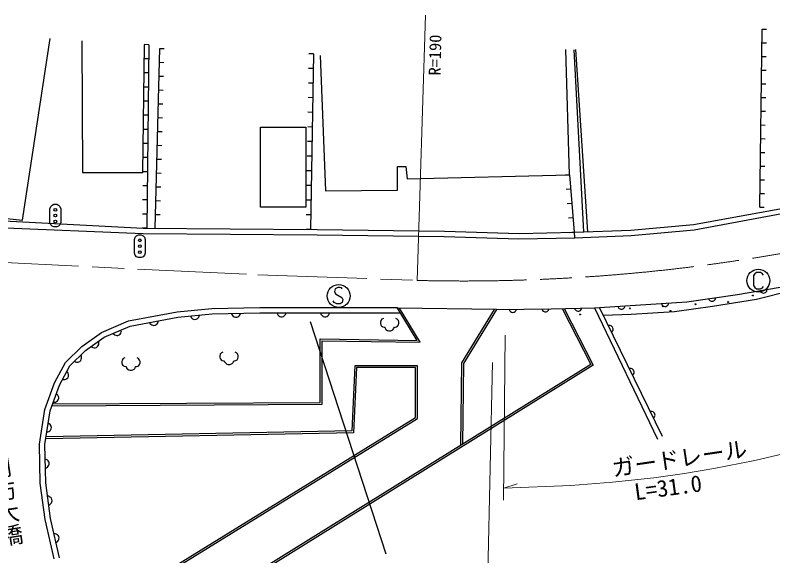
# Model space of a CAD drawing. Units: millimetres, scale not verified. Extents: x 40000 to 680000, y 20000 to 380000.
# Drawn here: x 374648 to 458004, y 242678 to 302171 of the extents above; entities that cross this region are included whole.
import ezdxf
from ezdxf.enums import TextEntityAlignment as Align

# ---------------------------------------------------------------- set-up
doc = ezdxf.new("R2010")
doc.units = ezdxf.units.MM
doc.header["$LTSCALE"] = 1000
doc.linetypes.add('CHAIN', pattern=[18.5, 12, -1.5, 3.5, -1.5])
for name, color, linetype, lineweight in [('M-BGD', 7, 'Continuous', 25), ('M-BGD-EXST', 7, 'Continuous', 25), ('M-BMK', 2, 'CHAIN', 13), ('M-STR-HTXT', 7, 'Continuous', 13), ('M-STR-STRC', 7, 'Continuous', 25)]:
    doc.layers.add(name, color=color, linetype=linetype, lineweight=lineweight)
doc.styles.add('@ＭＳ ゴシック', font='')
doc.styles.add('ＭＳ ゴシック', font='')
doc.styles.get('@ＭＳ ゴシック').set_extended_font_data('@MS Gothic')
doc.styles.get('ＭＳ ゴシック').set_extended_font_data('MS Gothic')

msp = doc.modelspace()

# ---------------------------------------------------------------- linework, layer by layer
at = {"layer": 'M-BGD'}
for p, q in [((456555, 281042), (456818, 300647)), ((456818, 300647), (457318, 300640)), ((375446, 279615), (378497, 299593)), ((381980, 299346), (382072, 284867)), ((388697, 284863), (388868, 298908)), ((389339, 298919), (388839, 298924)), ((389339, 298919), (389133, 278726)), ((390058, 278719), (390555, 298503)), ((390555, 298503), (391055, 298491)), ((456798, 299139), (457298, 299132)), ((407465, 297915), (406965, 297923)), ((407465, 297915), (407147, 278591)), ((408200, 297728), (408801, 282849)), ((435642, 284613), (435243, 298374)), ((436108, 298356), (437166, 278315)), ((437656, 278334), (436332, 298404)), ((456778, 297631), (457278, 297624)), ((389323, 297365), (388823, 297371)), ((390517, 296982), (391017, 296969)), ((407438, 296304), (406938, 296312)), ((456757, 296122), (457257, 296116)), ((389307, 295812), (388807, 295817)), ((390479, 295460), (390978, 295447)), ((389291, 294259), (388792, 294264)), ((407412, 294694), (406912, 294702)), ((456737, 294614), (457237, 294608)), ((390440, 293938), (390940, 293925)), ((389276, 292706), (388776, 292711)), ((407385, 293084), (406885, 293092)), ((456717, 293106), (457217, 293100)), ((390402, 292416), (390902, 292403)), ((389260, 291152), (388760, 291158)), ((407359, 291473), (406859, 291482)), ((456697, 291598), (457197, 291592)), ((390364, 290894), (390864, 290882)), ((456676, 290090), (457176, 290084)), ((389244, 289599), (388744, 289604)), ((390326, 289372), (390825, 289360)), ((401640, 281033), (401640, 289852)), ((401640, 289852), (406625, 289852)), ((406625, 289852), (406625, 281033)), ((407332, 289863), (406832, 289871)), ((456656, 288582), (457156, 288575)), ((389228, 288046), (388728, 288051)), ((390287, 287850), (390787, 287838)), ((407306, 288253), (406806, 288261)), ((456636, 287074), (457136, 287067)), ((389212, 286493), (388712, 286498)), ((390249, 286329), (390749, 286316)), ((407279, 286643), (406779, 286651)), ((416700, 282926), (416700, 285533)), ((416700, 285533), (417620, 285533)), ((417620, 285533), (417774, 284153)), ((456616, 285566), (457116, 285559)), ((382072, 284867), (388697, 284863)), ((389196, 284939), (388696, 284944)), ((390211, 284807), (390711, 284794)), ((407253, 285032), (406753, 285041)), ((417774, 284153), (435642, 284613)), ((435642, 284613), (435144, 284574)), ((435642, 284613), (436138, 278275)), ((407226, 283422), (406726, 283430)), ((456595, 284058), (457095, 284051)), ((389181, 283386), (388681, 283391)), ((390173, 283285), (390673, 283272)), ((408801, 282849), (416700, 282926)), ((435766, 283028), (435268, 282989)), ((389165, 281833), (388665, 281838)), ((390134, 281763), (390634, 281751)), ((407200, 281812), (406700, 281820)), ((456575, 282550), (457075, 282543)), ((406625, 281033), (401640, 281033)), ((435890, 281444), (435392, 281405)), ((449261, 279131), (461874, 281435)), ((456555, 281042), (457055, 281035)), ((365335, 280695), (375446, 279615)), ((389149, 280280), (388649, 280285)), ((390096, 280241), (390596, 280229)), ((407173, 280202), (406673, 280210)), ((449341, 278535), (461887, 280879)), ((370826, 279660), (388742, 278729)), ((436014, 279860), (435516, 279820)), ((370935, 278896), (388727, 278129)), ((389133, 278726), (388633, 278731)), ((388742, 278729), (407885, 278586)), ((390058, 278719), (390558, 278707)), ((407147, 278591), (406647, 278600)), ((407885, 278586), (421869, 278399)), ((436194, 278276), (442370, 278521)), ((442370, 278521), (449261, 279131)), ((442409, 277922), (449341, 278535)), ((388727, 278129), (407879, 277986)), ((407879, 277986), (421856, 277799)), ((421856, 277799), (430077, 277554)), ((421869, 278399), (430080, 278154)), ((430077, 277554), (436212, 277676)), ((430080, 278154), (436194, 278276)), ((436138, 278275), (435640, 278236)), ((436138, 278275), (436196, 277676)), ((436212, 277676), (442409, 277922)), ((454098, 271445), (459863, 272422)), ((456213, 270936), (462029, 272403)), ((456586, 271866), (456634, 271777)), ((456634, 271777), (456694, 271706)), ((457260, 271721), (457325, 271813)), ((457325, 271813), (457359, 271900)), ((457359, 271900), (457375, 272000)), ((448551, 270610), (454098, 271445)), ((450929, 270968), (450975, 270878)), ((451354, 270151), (456213, 270936)), ((451667, 270901), (451703, 270987)), ((451703, 270987), (451720, 271087)), ((456694, 271706), (456786, 271641)), ((456786, 271641), (456873, 271607)), ((456873, 271607), (456973, 271591)), ((456973, 271591), (457100, 271613)), ((457100, 271613), (457189, 271660)), ((457189, 271660), (457260, 271721)), ((438932, 270021), (448551, 270610)), ((440937, 270144), (440975, 270050)), ((441667, 270012), (441710, 270095)), ((441710, 270095), (441736, 270193)), ((445747, 270438), (445785, 270345)), ((445785, 270345), (445838, 270268)), ((445838, 270268), (445923, 270193)), ((445923, 270193), (446005, 270150)), ((446005, 270150), (446103, 270124)), ((446103, 270124), (446231, 270131)), ((446231, 270131), (446325, 270169)), ((446325, 270169), (446402, 270222)), ((446402, 270222), (446477, 270307)), ((446477, 270307), (446520, 270390)), ((446520, 270390), (446546, 270487)), ((447182, 269562), (451354, 270151)), ((450975, 270878), (451034, 270806)), ((451034, 270806), (451125, 270739)), ((451125, 270739), (451212, 270703)), ((451212, 270703), (451311, 270686)), ((451311, 270686), (451438, 270705)), ((451438, 270705), (451528, 270751)), ((451528, 270751), (451600, 270810)), ((451600, 270810), (451667, 270901)), ((387110, 268545), (392456, 269545)), ((392456, 269545), (396284, 269893)), ((392538, 268950), (396317, 269293)), ((396284, 269893), (401562, 270002)), ((396317, 269293), (401568, 269402)), ((398443, 269337), (398485, 269218)), ((399405, 269237), (399443, 269358)), ((401562, 270002), (416658, 270002)), ((401568, 269402), (417023, 269402)), ((403461, 269402), (403501, 269282)), ((403501, 269282), (403561, 269182)), ((404361, 269182), (404421, 269282)), ((404421, 269282), (404461, 269402)), ((408246, 269402), (408286, 269282)), ((408286, 269282), (408346, 269182)), ((409146, 269182), (409206, 269282)), ((409206, 269282), (409246, 269402)), ((418860, 266384), (416658, 270002)), ((427594, 269776), (416704, 269925)), ((419219, 266178), (416941, 269922)), ((427361, 269779), (423762, 263918)), ((427594, 269776), (423961, 263860)), ((427594, 269776), (433631, 269874)), ((428993, 269801), (429027, 269706)), ((429027, 269706), (429077, 269627)), ((429077, 269627), (429158, 269548)), ((429158, 269548), (429239, 269502)), ((429239, 269502), (429336, 269471)), ((429336, 269471), (429463, 269474)), ((429463, 269474), (429559, 269507)), ((429559, 269507), (429638, 269557)), ((429638, 269557), (429717, 269638)), ((429717, 269638), (429763, 269719)), ((429763, 269719), (429793, 269816)), ((432593, 269867), (432626, 269771)), ((432626, 269771), (432676, 269692)), ((432676, 269692), (432757, 269614)), ((432757, 269614), (432838, 269567)), ((432838, 269567), (432935, 269537)), ((432935, 269537), (433063, 269539)), ((433063, 269539), (433158, 269573)), ((433158, 269573), (433237, 269622)), ((433237, 269622), (433316, 269704)), ((433316, 269704), (433362, 269785)), ((433362, 269785), (433393, 269881)), ((433631, 269874), (438392, 269972)), ((434808, 269898), (437977, 263714)), ((435031, 269903), (438239, 263641)), ((436192, 269932), (436226, 269837)), ((436226, 269837), (436275, 269758)), ((436275, 269758), (436357, 269679)), ((436357, 269679), (436438, 269633)), ((436438, 269633), (436534, 269602)), ((436534, 269602), (436662, 269605)), ((436662, 269605), (436757, 269638)), ((436757, 269638), (436837, 269688)), ((436837, 269688), (436915, 269769)), ((436915, 269769), (436962, 269850)), ((436962, 269850), (436992, 269947)), ((438392, 269972), (438932, 270021)), ((438392, 269972), (445317, 255524)), ((445857, 255819), (438932, 270021)), ((439344, 269176), (442421, 269267)), ((440975, 270050), (441028, 269973)), ((441028, 269973), (441113, 269898)), ((441113, 269898), (441195, 269855)), ((441195, 269855), (441293, 269829)), ((441293, 269829), (441421, 269837)), ((441421, 269837), (441515, 269875)), ((441515, 269875), (441592, 269928)), ((441592, 269928), (441667, 270012)), ((442421, 269267), (447182, 269562)), ((384143, 267266), (387110, 268545)), ((387286, 267968), (392538, 268950)), ((390346, 268316), (390386, 268425)), ((390386, 268425), (390404, 268551)), ((393930, 269076), (393980, 268960)), ((393980, 268960), (394049, 268866)), ((394049, 268866), (394158, 268775)), ((394158, 268775), (394263, 268725)), ((394263, 268725), (394386, 268696)), ((394386, 268696), (394545, 268710)), ((394545, 268710), (394661, 268761)), ((394661, 268761), (394755, 268830)), ((394755, 268830), (394846, 268938)), ((394846, 268938), (394897, 269043)), ((394897, 269043), (394926, 269167)), ((398485, 269218), (398547, 269119)), ((398547, 269119), (398649, 269021)), ((398649, 269021), (398751, 268963)), ((398751, 268963), (398871, 268926)), ((398871, 268926), (399031, 268929)), ((399031, 268929), (399150, 268972)), ((399150, 268972), (399249, 269034)), ((399249, 269034), (399347, 269136)), ((399347, 269136), (399405, 269237)), ((403561, 269182), (403661, 269082)), ((403661, 269082), (403761, 269022)), ((403761, 269022), (403881, 268982)), ((403881, 268982), (404041, 268982)), ((404041, 268982), (404161, 269022)), ((404161, 269022), (404261, 269082)), ((404261, 269082), (404361, 269182)), ((408346, 269182), (408446, 269082)), ((408446, 269082), (408546, 269022)), ((408546, 269022), (408666, 268982)), ((408666, 268982), (408826, 268982)), ((408826, 268982), (408946, 269022)), ((408946, 269022), (409046, 269082)), ((409046, 269082), (409146, 269182)), ((414885, 268561), (414845, 268401)), ((415005, 268721), (414885, 268561)), ((415165, 268801), (415005, 268721)), ((416685, 268721), (416525, 268801)), ((416805, 268561), (416685, 268721)), ((416845, 268401), (416805, 268561)), ((384440, 266741), (387286, 267968)), ((389421, 268367), (389482, 268256)), ((389482, 268256), (389559, 268169)), ((389559, 268169), (389676, 268089)), ((389676, 268089), (389785, 268048)), ((389785, 268048), (389911, 268031)), ((389911, 268031), (390068, 268061)), ((390068, 268061), (390179, 268122)), ((390179, 268122), (390266, 268199)), ((390266, 268199), (390346, 268316)), ((414845, 268401), (414845, 268241)), ((414845, 268241), (414885, 268081)), ((414885, 268081), (414965, 267961)), ((414965, 267961), (415085, 267881)), ((415085, 267881), (415245, 267841)), ((415245, 267841), (415325, 267841)), ((415325, 267841), (415365, 267721)), ((415365, 267721), (415445, 267601)), ((415445, 267601), (415605, 267481)), ((416205, 267561), (416285, 267641)), ((416285, 267641), (416325, 267721)), ((416325, 267721), (416365, 267841)), ((416365, 267841), (416445, 267841)), ((416445, 267841), (416605, 267881)), ((416605, 267881), (416725, 267961)), ((416725, 267961), (416805, 268081)), ((416805, 268081), (416845, 268241)), ((416845, 268241), (416845, 268401)), ((440011, 268027), (439910, 268014)), ((440104, 268019), (440011, 268027)), ((440211, 267982), (440104, 268019)), ((440289, 267931), (440211, 267982)), ((440360, 267859), (440289, 267931)), ((440416, 267744), (440360, 267859)), ((440429, 267644), (440416, 267744)), ((440421, 267551), (440429, 267644)), ((381993, 265730), (384143, 267266)), ((382378, 265268), (384440, 266741)), ((385404, 267156), (385488, 267062)), ((385488, 267062), (385583, 266994)), ((385583, 266994), (385714, 266942)), ((385714, 266942), (385830, 266926)), ((385830, 266926), (385956, 266937)), ((385956, 266937), (386103, 267000)), ((386103, 267000), (386197, 267085)), ((386197, 267085), (386265, 267179)), ((386265, 267179), (386317, 267311)), ((386317, 267311), (386333, 267426)), ((386333, 267426), (386322, 267552)), ((415605, 267481), (415765, 267441)), ((415765, 267441), (415925, 267441)), ((415925, 267441), (416045, 267481)), ((416045, 267481), (416205, 267561)), ((440261, 267295), (440333, 267365)), ((440333, 267365), (440384, 267444)), ((440384, 267444), (440421, 267551)), ((383793, 265812), (383839, 265919)), ((383853, 266174), (383816, 266295)), ((383839, 265919), (383862, 266058)), ((383862, 266058), (383853, 266174)), ((408207, 259559), (408207, 266551)), ((408207, 266551), (418860, 266384)), ((408407, 259360), (408407, 266347)), ((408407, 266347), (419219, 266178)), ((380175, 263964), (381993, 265730)), ((380660, 263600), (382378, 265268)), ((383002, 265714), (383104, 265640)), ((383104, 265640), (383211, 265593)), ((383211, 265593), (383351, 265570)), ((383351, 265570), (383467, 265579)), ((383467, 265579), (383588, 265616)), ((383588, 265616), (383718, 265709)), ((383718, 265709), (383793, 265812)), ((397496, 265098), (397336, 265018)), ((399016, 265018), (398856, 265098)), ((381869, 264189), (381928, 264301)), ((381933, 264669), (381878, 264782)), ((381928, 264301), (381957, 264414)), ((381960, 264555), (381933, 264669)), ((381957, 264414), (381960, 264555)), ((386544, 264383), (386424, 264223)), ((386704, 264463), (386544, 264383)), ((388224, 264383), (388064, 264463)), ((388344, 264223), (388224, 264383)), ((397216, 264858), (397176, 264698)), ((397176, 264698), (397176, 264538)), ((397176, 264538), (397216, 264378)), ((397336, 265018), (397216, 264858)), ((397216, 264378), (397296, 264258)), ((397296, 264258), (397416, 264178)), ((398936, 264178), (399056, 264258)), ((399136, 264858), (399016, 265018)), ((399056, 264258), (399136, 264378)), ((399176, 264698), (399136, 264858)), ((399136, 264378), (399176, 264538)), ((399176, 264538), (399176, 264698)), ((378982, 261714), (380175, 263964)), ((379532, 261470), (380660, 263600)), ((381161, 264086), (381273, 264027)), ((381273, 264027), (381386, 263998)), ((381386, 263998), (381527, 263995)), ((381527, 263995), (381641, 264022)), ((381641, 264022), (381755, 264077)), ((381755, 264077), (381869, 264189)), ((386424, 264223), (386384, 264063)), ((386384, 264063), (386384, 263903)), ((386384, 263903), (386424, 263743)), ((386424, 263743), (386504, 263623)), ((386504, 263623), (386624, 263543)), ((386624, 263543), (386784, 263503)), ((386784, 263503), (386864, 263503)), ((386864, 263503), (386904, 263383)), ((387864, 263383), (387904, 263503)), ((387904, 263503), (387984, 263503)), ((387984, 263503), (388144, 263543)), ((388144, 263543), (388264, 263623)), ((388264, 263623), (388344, 263743)), ((388384, 264063), (388344, 264223)), ((388344, 263743), (388384, 263903)), ((388384, 263903), (388384, 264063)), ((437977, 263714), (392959, 235753)), ((438239, 263641), (393064, 235583)), ((397416, 264178), (397576, 264138)), ((397576, 264138), (397656, 264138)), ((397656, 264138), (397696, 264018)), ((397696, 264018), (397776, 263898)), ((397776, 263898), (397936, 263778)), ((397936, 263778), (398096, 263738)), ((398096, 263738), (398256, 263738)), ((398256, 263738), (398376, 263778)), ((398376, 263778), (398536, 263858)), ((398536, 263858), (398616, 263938)), ((398616, 263938), (398656, 264018)), ((398656, 264018), (398696, 264138)), ((398696, 264138), (398776, 264138)), ((398776, 264138), (398936, 264178)), ((412011, 263588), (411678, 256426)), ((418894, 263588), (412011, 263588)), ((418894, 257783), (418894, 263588)), ((423762, 263918), (423653, 254817)), ((423961, 263860), (423855, 254942)), ((380417, 262885), (380330, 262977)), ((380478, 262785), (380417, 262885)), ((380519, 262650), (380478, 262785)), ((380525, 262534), (380519, 262650)), ((386904, 263383), (386984, 263263)), ((386984, 263263), (387144, 263143)), ((387144, 263143), (387304, 263103)), ((387304, 263103), (387464, 263103)), ((387464, 263103), (387584, 263143)), ((387584, 263143), (387744, 263223)), ((387744, 263223), (387824, 263303)), ((387824, 263303), (387864, 263383)), ((412202, 263388), (411869, 256230)), ((418694, 263388), (412202, 263388)), ((418694, 257895), (418694, 263388)), ((442319, 263293), (442219, 263280)), ((442412, 263285), (442319, 263293)), ((442519, 263248), (442412, 263285)), ((442597, 263197), (442519, 263248)), ((442570, 262561), (442642, 262631)), ((442668, 263125), (442597, 263197)), ((442642, 262631), (442693, 262710)), ((442724, 263010), (442668, 263125)), ((442693, 262710), (442730, 262817)), ((442738, 262909), (442724, 263010)), ((442730, 262817), (442738, 262909)), ((379862, 262093), (379987, 262072)), ((379987, 262072), (380103, 262078)), ((380103, 262078), (380238, 262120)), ((380238, 262120), (380338, 262180)), ((380338, 262180), (380430, 262267)), ((380430, 262267), (380505, 262409)), ((380505, 262409), (380525, 262534)), ((377917, 258774), (378982, 261714)), ((378501, 258623), (379532, 261470)), ((379286, 260438), (379186, 260517)), ((379359, 260348), (379286, 260438)), ((379419, 260220), (379359, 260348)), ((379442, 260105), (379419, 260220)), ((379438, 259979), (379442, 260105)), ((378710, 259200), (408407, 259360)), ((378782, 259400), (408207, 259559)), ((378846, 259576), (378972, 259573)), ((378972, 259573), (379087, 259596)), ((379087, 259596), (379215, 259656)), ((379215, 259656), (379305, 259729)), ((379305, 259729), (379384, 259828)), ((379384, 259828), (379438, 259979)), ((377311, 254983), (377917, 258774)), ((377912, 254942), (378501, 258623)), ((444628, 258559), (444527, 258545)), ((444721, 258551), (444628, 258559)), ((444828, 258514), (444721, 258551)), ((444906, 258463), (444828, 258514)), ((444977, 258391), (444906, 258463)), ((390895, 240750), (418694, 257895)), ((391000, 240580), (418894, 257783)), ((444878, 257826), (444950, 257897)), ((444950, 257897), (445001, 257975)), ((445033, 258276), (444977, 258391)), ((445001, 257975), (445038, 258082)), ((445046, 258175), (445033, 258276)), ((445038, 258082), (445046, 258175)), ((378397, 257218), (378285, 257276)), ((378487, 257143), (378397, 257218)), ((378570, 257028), (378487, 257143)), ((378613, 256920), (378570, 257028)), ((378608, 256637), (378634, 256795)), ((378634, 256795), (378613, 256920)), ((411869, 256230), (378011, 255560)), ((411678, 256426), (378043, 255760)), ((378127, 256289), (378252, 256310)), ((378252, 256310), (378360, 256353)), ((378360, 256353), (378475, 256436)), ((378475, 256436), (378550, 256525)), ((378550, 256525), (378608, 256637)), ((377411, 250673), (377311, 254983)), ((378010, 250721), (377912, 254942)), ((378070, 253294), (377949, 253332)), ((378172, 253237), (378070, 253294)), ((378274, 253139), (378172, 253237)), ((378336, 253040), (378274, 253139)), ((378288, 252539), (378345, 252641)), ((378379, 252921), (378336, 253040)), ((378345, 252641), (378383, 252761)), ((378383, 252761), (378379, 252921)), ((377973, 252332), (378092, 252375)), ((378092, 252375), (378190, 252437)), ((378190, 252437), (378288, 252539)), ((377959, 246687), (377411, 250673)), ((378550, 246795), (378010, 250721)), ((378336, 249230), (378212, 249253)), ((378443, 249184), (378336, 249230)), ((378556, 249099), (378443, 249184)), ((378552, 248392), (378638, 248504)), ((378629, 249008), (378556, 249099)), ((378685, 248894), (378629, 249008)), ((378638, 248504), (378684, 248612)), ((378684, 248612), (378707, 248736)), ((378707, 248736), (378685, 248894)), ((378348, 248263), (378461, 248319)), ((378461, 248319), (378552, 248392)), ((379541, 242469), (378550, 246795)), ((378953, 242345), (377959, 246687)), ((379060, 245107), (378934, 245119)), ((379170, 245071), (379060, 245107)), ((379290, 244995), (379170, 245071)), ((379265, 244210), (379349, 244291)), ((379371, 244911), (379290, 244995)), ((379349, 244291), (379424, 244411)), ((379437, 244803), (379371, 244911)), ((379424, 244411), (379460, 244521)), ((379472, 244647), (379437, 244803)), ((379460, 244521), (379472, 244647)), ((379157, 244144), (379265, 244210))]:
    msp.add_line(p, q, dxfattribs=at)
for centre in [(455816, 271329), (445888, 270134), (449486, 270365), (453084, 270597), (436797, 269236), (442290, 269902), (446754, 269633)]:
    msp.add_circle(centre, 50, dxfattribs=at)
at = {"layer": 'M-BGD-EXST'}
for p, q in [((378469, 280864), (378569, 281114)), ((378569, 281114), (378719, 281264)), ((378719, 281264), (378919, 281364)), ((378919, 281364), (379219, 281364)), ((379219, 281364), (379419, 281264)), ((379419, 281264), (379569, 281114)), ((379569, 281114), (379669, 280864)), ((378469, 279364), (378469, 280864)), ((379669, 280864), (379669, 279364)), ((378569, 279114), (378469, 279364)), ((379669, 279364), (379569, 279114)), ((378719, 278964), (378569, 279114)), ((378919, 278864), (378719, 278964)), ((379219, 278864), (378919, 278864)), ((379419, 278964), (379219, 278864)), ((379569, 279114), (379419, 278964)), ((387765, 277496), (387865, 277746)), ((387865, 277746), (388015, 277896)), ((388015, 277896), (388215, 277996)), ((388215, 277996), (388515, 277996)), ((388515, 277996), (388715, 277896)), ((388715, 277896), (388865, 277746)), ((388865, 277746), (388965, 277496)), ((387765, 275996), (387765, 277496)), ((388965, 277496), (388965, 275996)), ((387865, 275746), (387765, 275996)), ((388965, 275996), (388865, 275746)), ((388015, 275596), (387865, 275746)), ((388215, 275496), (388015, 275596)), ((388515, 275496), (388215, 275496)), ((388715, 275596), (388515, 275496)), ((388865, 275746), (388715, 275596)), ((456010, 273709), (455860, 273509)), ((455860, 273509), (455860, 272409)), ((456210, 273859), (456010, 273709)), ((456660, 273859), (456210, 273859)), ((456860, 273709), (456660, 273859)), ((456960, 273559), (456860, 273709)), ((409838, 272070), (409788, 271770)), ((409788, 271770), (409888, 271520)), ((410138, 272220), (409838, 272070)), ((410338, 272220), (410138, 272220)), ((410538, 272170), (410338, 272220)), ((410638, 272070), (410538, 272170)), ((455860, 272409), (456010, 272209)), ((456010, 272209), (456210, 272059)), ((456210, 272059), (456660, 272059)), ((456660, 272059), (456860, 272159)), ((456860, 272159), (456960, 272309)), ((409888, 271520), (410588, 271120)), ((410588, 271120), (410688, 270870)), ((409738, 270570), (409638, 270720)), ((410038, 270420), (409738, 270570)), ((410388, 270420), (410038, 270420)), ((410638, 270570), (410388, 270420)), ((410688, 270870), (410638, 270570))]:
    msp.add_line(p, q, dxfattribs=at)
for centre, radius in [((379069, 280764), 150), ((379069, 280114), 150), ((379069, 279464), 150), ((388365, 277396), 150), ((388365, 276746), 150), ((388365, 276096), 150), ((456410, 272959), 1250), ((410238, 271270), 1250)]:
    msp.add_circle(centre, radius, dxfattribs=at)
at = {"layer": 'M-BMK'}
for p, q in [((369647, 275126), (401357, 273599)), ((401357, 273599), (418891, 272983))]:
    msp.add_line(p, q, dxfattribs=at)
msp.add_arc((423990, 475909), 202990, 268.56073, 284.64481, dxfattribs=at)
at = {"layer": 'M-STR-HTXT'}
for p, q in [((418891, 272983), (419808, 302171)), ((428569, 266975), (428384, 248815)), ((427144, 263935), (426421, 229244)), ((463073, 254842), (456011, 253187)), ((428398, 250120), (429879, 250602)), ((428398, 250120), (435765, 250426))]:
    msp.add_line(p, q, dxfattribs=at)
msp.add_lwpolyline([(435765, 250426), (440350, 250799), (444909, 251277), (448278, 251743), (451508, 252294), (456011, 253187)], dxfattribs=at)
at = {"layer": 'M-STR-STRC'}
msp.add_line((407095, 268456), (415414, 242887), dxfattribs=at)

# ---------------------------------------------------------------- texts
at = {"layer": 'M-BGD', "style": '@ＭＳ ゴシック'}
msp.add_text('南周防大橋', height=1833, rotation=279, dxfattribs=at).set_placement((371023, 255841), align=Align.BOTTOM_LEFT)
at = {"layer": 'M-STR-HTXT', "style": 'ＭＳ ゴシック'}
for s, height, rotation, p in [('R=190', 1320, 88.8, (421850, 295516)), ('ガードレール', 1833, 8.4, (440519, 250852)), ('L=31.0', 1833, 7.7, (442969, 248244))]:
    msp.add_text(s, height=height, rotation=rotation, dxfattribs=at).set_placement(p, align=Align.BOTTOM_LEFT)

doc.saveas('drawing.dxf')
